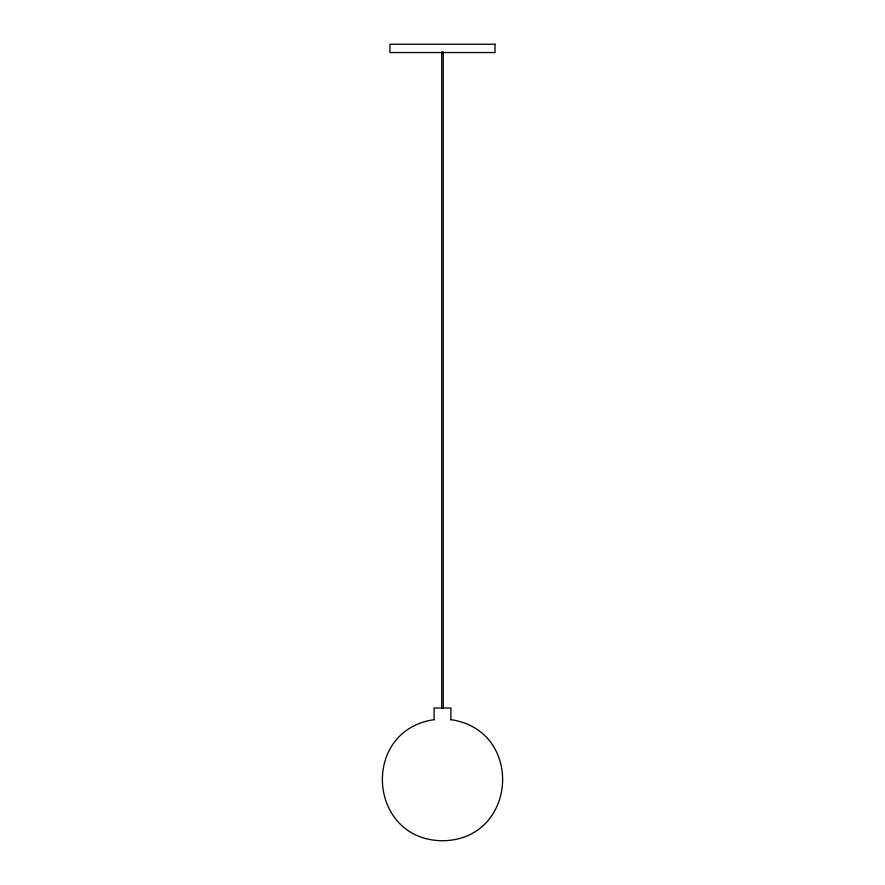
<?xml version="1.0" encoding="UTF-8"?>
<svg xmlns="http://www.w3.org/2000/svg" width="885" height="885" viewBox="0 0 885 885"><rect width="100%" height="100%" fill="white"/><g stroke="black" fill="none" stroke-linecap="round" stroke-linejoin="round"><path stroke-width="1.33" d="M434.557 719.582C360.25 730.07 367.463 840.053 442.5 840.75C517.537 840.053 524.75 730.07 450.443 719.582M450.908 719.77L450.908 708L434.092 708L434.092 719.77M443.274 708L443.274 51.994L441.726 51.994L441.726 708M495.047 44.25L389.953 44.25L389.953 52.547L495.047 52.547L495.047 44.25"/></g></svg>
